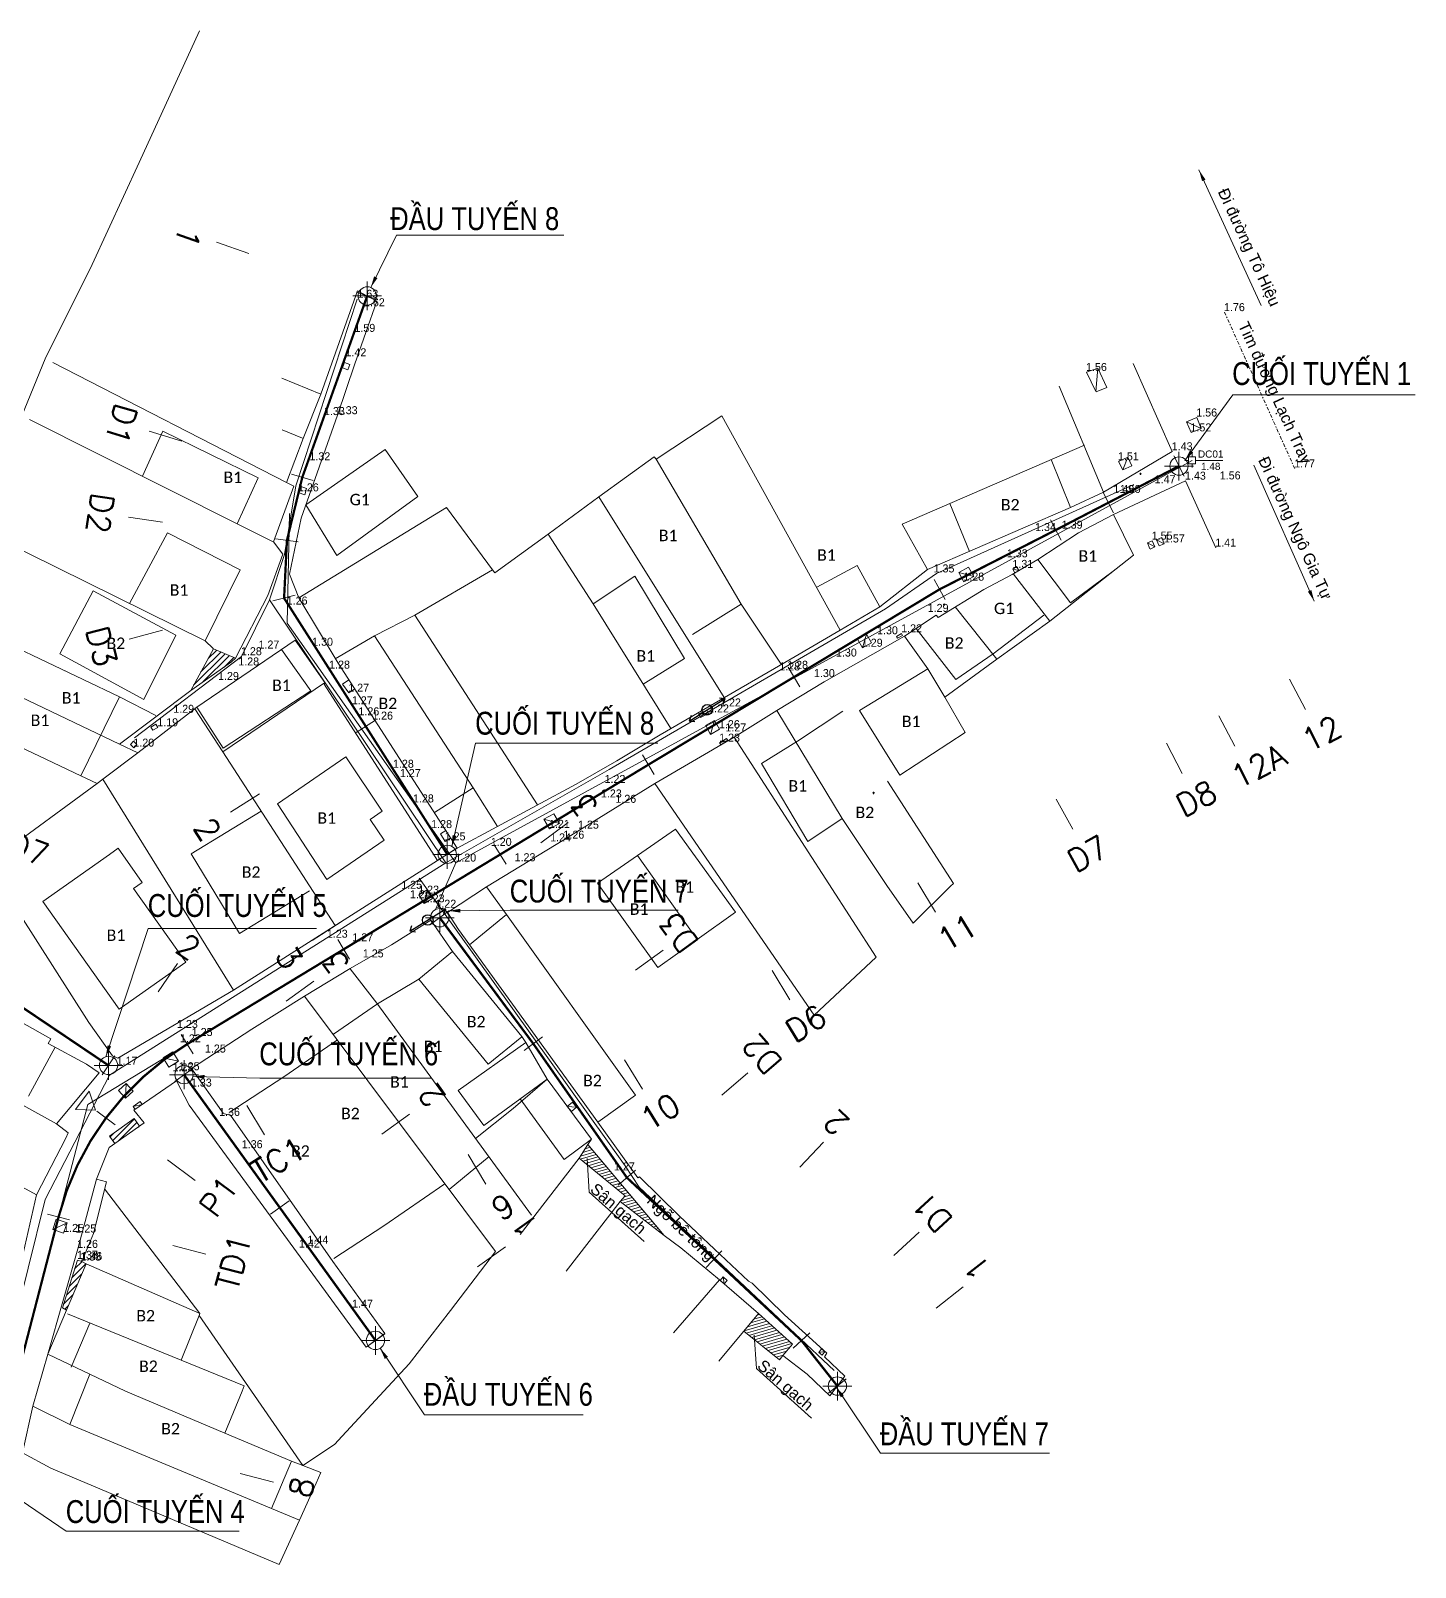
# Model space of a CAD drawing. Header units: metres. Extents: x 596585 to 599449, y 2303977 to 2307363.
# Drawn here: x 598254.8 to 598375.9, y 2304374.4 to 2304508.8 of the extents above; entities that cross this region are included whole.
import ezdxf
from ezdxf.enums import TextEntityAlignment as Align

# ---------------------------------------------------------------- set-up
doc = ezdxf.new("R2010")
doc.units = ezdxf.units.M
doc.header["$MEASUREMENT"] = 0
doc.header["$PDMODE"] = 2
doc.header["$PDSIZE"] = 0.1
for name, pattern in [('CENTERX2', [4, 2.5, -0.5, 0.5, -0.5]), ('DASHDOTTED', [0.2, 0.1, -0.05, 0, -0.05]), ('HIDDEN', [0.375, 0.25, -0.125])]:
    doc.linetypes.add(name, pattern=pattern)
for name, color, linetype in [('Diep_Layer8', 8, 'Continuous'), ('duong', 3, 'Continuous'), ('DUONG DIEN', 20, 'Continuous'), ('DUONG NUOC', 2, 'Continuous'), ('ga', 5, 'Continuous'), ('GHI CHU', 7, 'Continuous'), ('GHICHU', 7, 'Continuous'), ('KYHIEU', 250, 'Continuous'), ('NHA', 2, 'Continuous'), ('pntelev', 2, 'Continuous'), ('tram', 6, 'Continuous'), ('TUYEN', 7, 'Continuous')]:
    doc.layers.add(name, color=color, linetype=linetype)
for name, color, linetype, lineweight in [('LC Dim', 8, 'Continuous', 18), ('LC Khac', 4, 'Continuous', 9), ('LC MANH DUT', 35, 'HIDDEN', 5), ('LC Net thay', 7, 'Continuous', 25), ('LC Text2', 7, 'Continuous', 25), ('Level 10', 7, 'Continuous', 0), ('Level 46', 7, 'Continuous', 0)]:
    doc.layers.add(name, color=color, linetype=linetype, lineweight=lineweight)
doc.styles.add('ghi chu', font='arial.ttf')
doc.styles.add('Legend', font='calibri.ttf')
doc.styles.add('STYLE1', font='')
doc.styles.add('T2', font='', dxfattribs={"width": 0.8})
doc.styles.add('TENCOC', font='Vnromanc.shx')
doc.styles.get('STYLE1').set_extended_font_data('.VnArial')
doc.styles.get('T2').set_extended_font_data('.VnArialH')
doc.dimstyles.get("Standard").update_dxf_attribs({"dimtxt": 0.18, "dimasz": 0.18, "dimexe": 0.18, "dimexo": 0.0625, "dimgap": 0.09, "dimtad": 0, "dimtih": 1, "dimtoh": 1, "dimdec": 4, "dimzin": 0, "dimdsep": 46, "dimtxsty": 'Standard', "dimcen": 0.09, "dimadec": 0, "dimazin": 0, "dimtfac": 1, "dimtdec": 4, "dimtofl": 0, "dimtmove": 0, "dimatfit": 3, "dimfxl": 1, "dimtolj": 1, "dimtzin": 0, "dimarcsym": 0})
pattern_1 = [(44.827088727, (0, -429.855), (-0.26436360276, 0.26596406813), [])]

# ---------------------------------------------------------------- blocks, each defined once
blk = doc.blocks.new('dj')
at = {"layer": 'Diep_Layer8', "color": 6}
blk.add_line((598291.76, 2304639.49), (598295.46, 2304639.49), dxfattribs=at)
for points in [[(598292.14, 2304639.81), (598291.76, 2304639.49)], [(598292.14, 2304639.17), (598291.76, 2304639.49)], [(598295.07, 2304639.81), (598295.46, 2304639.49)], [(598295.07, 2304639.17), (598295.46, 2304639.49)]]:
    blk.add_lwpolyline(points, dxfattribs=at)
blk.add_circle((598293.61, 2304639.49), 0.459, dxfattribs=at)
blk = doc.blocks.new('dc')
at = {"layer": 'KYHIEU', "color": 1, "lineweight": 0}
blk.add_lwpolyline([(-0.5, -0.5), (0.5, -0.5), (0.5, 0.5), (-0.5, 0.5)], close=True, dxfattribs=at)
at = {"layer": 'KYHIEU', "color": 1, "lineweight": 0, "const_width": 0.025}
blk.add_lwpolyline([(-0.04, 0, 1), (0.04, 0, 1)], format="xyb", close=True, dxfattribs=at)
at = {"layer": 'KYHIEU', "color": 1, "lineweight": 0}
for points in [[(0, 0.5), (0, 1)], [(0.5, 0), (1, 0)], [(-0.5, 0), (-1, 0)], [(0, -0.5), (0, -1)]]:
    blk.add_lwpolyline(points, dxfattribs=at)
blk = doc.blocks.new('bu lon')
at = {"layer": 'LC Khac', "color": 9}
for p, q in [((0.786, 0), (-0.786, 0)), ((0, -0.786), (0, 0.786))]:
    blk.add_line(p, q, dxfattribs=at)
at = {"layer": 'LC Khac', "color": 7}
blk.add_circle((0, 0), 0.5, dxfattribs=at)
blk = doc.blocks.new('MM')
at = {"layer": 'LC Khac', "xscale": 2.289702860291335, "yscale": 2.289702860291335, "zscale": 2.289702860291335}
blk.add_blockref('bu lon', (0, 0), dxfattribs=at)
blk = doc.blocks.new('COCTRENTUYEN')
at = {"layer": 'LC Net thay', "lineweight": 0, "flags": 128}
blk.add_lwpolyline([(88.28, 223.51), (86.58, 222.46)], dxfattribs=at)
at = {"layer": 'TUYEN', "color": 1, "lineweight": 0}
for p, q in [((70.06, 275.52), (67.24, 276.53)), ((64.21, 259.12), (61.34, 259.98)), ((62.51, 252.03), (59.54, 252.46)), ((62.51, 242.58), (59.61, 241.81)), ((71, 228.28), (68.47, 226.67)), ((78.14, 217.07), (75.6, 215.46)), ((64.16, 207.24), (65.19, 205.53)), ((56.77, 200.52), (58.38, 199.33)), ((69.88, 201.01), (71.44, 198.45)), ((62.96, 196.26), (65.37, 194.47)), ((52.46, 191.52), (54.4, 191.02)), ((63.42, 188.78), (66.32, 188.02))]:
    blk.add_line(p, q, dxfattribs=at)
at = {"layer": 'TUYEN', "color": 2, "lineweight": 0}
for p, q in [((81.36, 271.48), (79.48, 272.15)), ((150.94, 257.83), (151.86, 256.05)), ((75.7, 255.67), (73.79, 256.24)), ((140.17, 252.24), (141.09, 250.46)), ((74.39, 250.3), (72.41, 250.59)), ((129.98, 247.03), (130.96, 245.28)), ((74.11, 245.65), (72.18, 245.14)), ((117.22, 239.35), (118.25, 237.63)), ((161.07, 238.3), (162.45, 235.64)), ((81.13, 234.72), (79.44, 233.65)), ((154.89, 235.09), (156.28, 232.43)), ((150.3, 232.71), (151.68, 230.05)), ((104.48, 231.68), (105.52, 229.97)), ((140.67, 227.8), (142.13, 225.18)), ((88.26, 223.51), (86.57, 222.44)), ((91.52, 223.82), (92.56, 222.11)), ((128.57, 220.5), (130.11, 217.93)), ((85.96, 216.84), (87.56, 218.04)), ((77.84, 215.53), (78.88, 213.82)), ((115.83, 212.83), (117.38, 210.26)), ((94.13, 205.84), (95.75, 207.01)), ((58.36, 205.35), (57.24, 203.69)), ((63.59, 203.12), (65.21, 204.29)), ((102.92, 205.01), (104.48, 202.44)), ((89.24, 196.72), (90.8, 194.15)), ((102.37, 194.05), (103.88, 195.36)), ((71.96, 191.51), (73.58, 192.68)), ((110.07, 186.85), (111.44, 188.31)), ((80.33, 179.89), (81.95, 181.06)), ((117.65, 179.78), (119.12, 181.13)), ((120.74, 175.86), (122.31, 177.1)), ((69.31, 168.82), (72.22, 168.07))]:
    blk.add_line(p, q, dxfattribs=at)
at = {"layer": 'TUYEN', "color": 3, "lineweight": 0}
for p, q in [((95.59, 224), (98, 225.78)), ((103.87, 212.85), (106.3, 214.6)), ((111.43, 201.91), (113.7, 203.88)), ((118.26, 195.62), (120.31, 197.81)), ((126.48, 187.9), (128.69, 189.94)), ((130.16, 183.29), (132.52, 185.15))]:
    blk.add_line(p, q, dxfattribs=at)
at = {"layer": 'TUYEN', "color": 5, "lineweight": 0}
blk.add_line((63.83, 213.44), (62.15, 210.96), dxfattribs=at)
at = {"layer": 'TUYEN', "color": 6, "lineweight": 0}
for p, q in [((73.33, 210.14), (75.76, 211.89)), ((81.7, 198.52), (84.13, 200.27)), ((90.07, 186.9), (92.5, 188.66))]:
    blk.add_line(p, q, dxfattribs=at)
at = {"layer": 'TUYEN', "color": 1, "linetype": 'CENTERX2', "lineweight": 40, "const_width": 0.2}
for points in [[(80.42, 271.82), (74.74, 255.95), (73.4, 250.44), (73.15, 245.39), (87.42, 222.98), (73.15, 245.39), (87.42, 222.98)], [(-8.81, 224.42), (-2.99, 236.25), (9.41, 229.79), (12.18, 227.89), (24.36, 222.6), (29.99, 220.24), (44.43, 211.96), (46.25, 211.12), (49.33, 210.23), (57.8, 204.52)], [(121.53, 176.48), (118.39, 180.46), (103.13, 194.7), (94.94, 206.42), (86.76, 217.44)], [(81.14, 180.47), (64.4, 203.71)]]:
    blk.add_lwpolyline(points, dxfattribs=at)
blk.add_lwpolyline([(0, 0), (9.33, 34.54), (26.36, 91.65), (41.92, 141.27), (44.53, 156.91), (53.43, 191.27, -0.195591), (64.67, 206.38), (105, 230.82), (130.47, 246.16), (140.63, 251.35), (151.4, 256.94)], format="xyb", dxfattribs=at)
at = {"layer": 'TUYEN', "color": 2, "lineweight": 0, "flags": 128}
blk.add_lwpolyline([(144.76, 254.62), (145.68, 252.85)], dxfattribs=at)
at = {"layer": 'TUYEN', "color": 1, "lineweight": 0}
blk.add_lwpolyline([(53.43, 191.27), (55.98, 201.11), (64.67, 206.38)], dxfattribs=at)
blk.add_lwpolyline([(54.92, 200.66), (56.11, 202.26), (56.67, 200.6)], close=True, dxfattribs=at)
at = {"layer": 'LC MANH DUT', "xscale": 0.6987324145411622, "yscale": 0.6987324145411622, "zscale": 0.6987324145411622, "rotation": 359.999216292062}
for p in [(80.42, 271.82, 0), (151.4, 256.94, 0), (87.42, 222.98, 0), (86.76, 217.44, 0), (57.8, 204.52), (64.4, 203.71, 0), (81.14, 180.47, 0), (121.53, 176.48, 0)]:
    blk.add_blockref('MM', p, dxfattribs=at)
at = {"layer": 'LC Text2', "style": 'T2', "width": 0.8}
for s, p in [('®Çu tuyÕn 8', (82.43, 277.58)), ('cuèi tuyÕn 1', (156.05, 264.03, 0)), ('cuèi tuyÕn 8', (89.86, 233.45, 0)), ('cuèi tuyÕn 7', (92.88, 218.77, 0)), ('cuèi tuyÕn 5', (61.23, 217.51, 0)), ('cuèi tuyÕn 6', (70.98, 204.53, 0)), ('®Çu tuyÕn 6', (85.37, 174.76)), ('®Çu tuyÕn 7', (125.24, 171.3, 0)), ('cuèi tuyÕn 4', (54.06, 164.5, 0))]:
    blk.add_text(s, height=2, rotation=0.0008, dxfattribs=at).set_placement(p)
at = {"layer": 'TUYEN', "color": 1, "lineweight": 0, "style": 'TENCOC'}
for s, rotation, p in [('1', 250.3188, (64.09, 278.11)), ('D1', 253.2893, (58.46, 262.58)), ('D2', 261.7124, (56.33, 254.71)), ('D3', 284.8195, (55.78, 242.62)), ('2', 302.4739, (65.16, 225.35)), ('3', 302.4739, (72.29, 214.14)), ('TC1', 31.2177, (71.09, 194.14)), ('P1', 53.3514, (67.18, 191.05)), ('TD1', 75.485, (69.08, 184.7))]:
    blk.add_text(s, height=2, rotation=rotation, dxfattribs=at).set_placement(p)
at = {"layer": 'TUYEN', "color": 2, "lineweight": 0, "style": 'TENCOC'}
for s, rotation, p in [('12', 27.4316, (162.8, 231.87)), ('12A', 27.4316, (156.62, 228.67)), ('D8', 27.4316, (151.82, 226.17)), ('D7', 29.0645, (142.37, 221.31)), ('11', 31.0494, (131.06, 214.41)), ('D6', 31.0494, (117.8, 206.43)), ('10', 31.2177, (105.07, 198.71)), ('9', 31.2177, (92.08, 190.84)), ('8', 75.485, (75.44, 166.55))]:
    blk.add_text(s, height=2, rotation=rotation, dxfattribs=at).set_placement(p)
at = {"layer": 'TUYEN', "color": 3, "lineweight": 0, "style": 'TENCOC'}
for s, rotation, p in [('3', 126.5912, (100.71, 227.17)), ('D3', 125.7632, (109.51, 215.28)), ('D2', 130.9518, (116.83, 204.85)), ('2', 136.9685, (122.72, 199.66)), ('D1', 132.6225, (131.74, 191.05)), ('1', 128.2765, (135.07, 186.76))]:
    blk.add_text(s, height=2, rotation=rotation, dxfattribs=at).set_placement(p)
at = {"layer": 'TUYEN', "color": 5, "lineweight": 0, "style": 'TENCOC'}
for s, rotation, p in [('D7', 339.664, (48.81, 223.1)), ('2', 325.9693, (63.52, 214.54))]:
    blk.add_text(s, height=2, rotation=rotation, dxfattribs=at).set_placement(p)
at = {"layer": 'TUYEN', "color": 6, "lineweight": 0, "style": 'TENCOC'}
for s, p in [('3', (78.99, 213.4)), ('2', (87.36, 201.78)), ('1', (95.53, 190.43))]:
    blk.add_text(s, height=2, rotation=125.7706, dxfattribs=at).set_placement(p)
at = {"layer": 'LC Dim', "lineweight": 0}
for points in [[(80.73, 272.56, 0), (82.98, 277.14, 0), (97.62, 277.14, 0)], [(151.92, 257.43, 0), (156.1, 263.18, 0), (172.06, 263.18, 0)], [(87.82, 223.66), (89.9, 232.7), (105.84, 232.7)], [(87.56, 218.04), (92.93, 218.11), (107.6, 218.11)], [(57.56, 205.28), (61.27, 216.5), (75.98, 216.5)], [(65.19, 203.55), (71.02, 203.42), (86.08, 203.42)], [(81.54, 179.78, 0), (85.42, 173.96, 0), (99.3, 173.96, 0)], [(121.41, 176.41), (125.29, 170.6), (140.09, 170.6)], [(45.44, 169.66), (54.1, 163.8), (69.21, 163.8)]]:
    blk.add_leader(points, dimstyle='Standard', override={"dimasz": 1, "dimgap": 0.09, "dimtad": 0, "dimdsep": 0, "dimtix": 1, "dimlwd": 0, "dimlwe": 0}, dxfattribs=at)

msp = doc.modelspace()

# ---------------------------------------------------------------- hatches: boundary and pattern name
at = {"layer": 'DUONG DIEN', "linetype": 'Continuous', "lineweight": 0}
h = msp.add_hatch(dxfattribs=at)
h.set_pattern_fill('ANSI31', color=256, scale=2, angle=151.40021)
h.set_pattern_definition([(196.400213, (599619.0397, 2304817.5812), (0.070586256, -0.23982823), [])])
h.paths.add_polyline_path([(598302.793, 2304410.222), (598306.795, 2304406.916), (598306.362, 2304406.434), (598310.224, 2304403.451), (598303.532, 2304411.433)])
h.paths.add_polyline_path([(598308.26, 2304405.582), (598308.037, 2304405.704), (598307.98, 2304405.598), (598308.202, 2304405.477)], flags=24)
h.paths.add_polyline_path([(598308.309, 2304405.69), (598308.075, 2304405.818), (598308.018, 2304405.712), (598308.252, 2304405.585)], flags=24)
h.paths.add_polyline_path([(598308.306, 2304405.831), (598308.13, 2304405.927), (598308.073, 2304405.822), (598308.249, 2304405.726)], flags=25)
h.paths.add_polyline_path([(598310.217, 2304403.563), (598310.006, 2304403.677), (598309.949, 2304403.572), (598310.159, 2304403.457)], flags=9)
h.paths.add_polyline_path([(598306.788, 2304407.028), (598306.542, 2304407.162), (598306.485, 2304407.056), (598306.731, 2304406.922)], flags=24)
h.paths.add_polyline_path([(598306.785, 2304407.169), (598306.703, 2304407.213), (598306.645, 2304407.108), (598306.727, 2304407.063)], flags=24)
h = msp.add_hatch(dxfattribs=at)
h.set_pattern_fill('ANSI31', color=256, scale=2, angle=151.40021)
h.set_pattern_definition([(196.400213078, (0, -429.855), (0.070586256112, -0.239828231132), [])])
h.paths.add_polyline_path([(598318.46, 2304396.631), (598317.177, 2304395.085), (598320.3, 2304392.601), (598320.598, 2304392.956), (598321.449, 2304393.956)])
at = {"layer": 'ga', "linetype": 'Continuous', "lineweight": 0, "ltscale": 2}
h = msp.add_hatch(dxfattribs=at)
h.set_pattern_fill('ANSI31', color=8, scale=3, angle=-0.17291)
h.set_pattern_definition(pattern_1)
h.paths.add_polyline_path([(598272.745, 2304453.944), (598270.825, 2304454.779), (598268.82, 2304451.131), (598272.397, 2304453.642)])
h.paths.add_polyline_path([(598272.674, 2304453.96), (598272.451, 2304454.082), (598272.394, 2304453.976), (598272.616, 2304453.855)], flags=24)
h.paths.add_polyline_path([(598272.326, 2304453.658), (598272.103, 2304453.779), (598272.046, 2304453.674), (598272.268, 2304453.553)], flags=24)
h.paths.add_polyline_path([(598272.427, 2304453.844), (598272.275, 2304453.927), (598272.218, 2304453.822), (598272.37, 2304453.739)], flags=24)
h.paths.add_polyline_path([(598272.688, 2304453.947), (598272.466, 2304454.069), (598272.408, 2304453.963), (598272.631, 2304453.842)], flags=24)
h.paths.add_polyline_path([(598272.34, 2304453.645), (598272.118, 2304453.766), (598272.06, 2304453.661), (598272.283, 2304453.54)], flags=24)
h.paths.add_polyline_path([(598272.386, 2304453.894), (598272.234, 2304453.977), (598272.177, 2304453.871), (598272.329, 2304453.788)], flags=24)
h = msp.add_hatch(dxfattribs=at)
h.set_pattern_fill('ANSI31', color=8, scale=3, angle=-0.17291)
h.set_pattern_definition(pattern_1)
h.paths.add_polyline_path([(598259.668, 2304400.986), (598259.294, 2304401.201), (598258.913, 2304401.317), (598257.604, 2304397.14), (598257.948, 2304396.944)])
h.paths.add_polyline_path([(598264.346, 2304413.021), (598263.878, 2304413.69), (598261.728, 2304412.146), (598262.182, 2304411.508)])

# ---------------------------------------------------------------- linework, layer by layer
at = {"layer": 'duong', "color": 4, "linetype": 'Continuous', "lineweight": 0}
for p, q in [((598283.411, 2304486.094), (598280.21, 2304477.044)), ((598285.093, 2304485.17), (598283.411, 2304486.094)), ((598283.169, 2304479.686), (598285.093, 2304485.17)), ((598281.641, 2304475.193), (598283.169, 2304479.686)), ((598354.633, 2304472.034), (598351.24, 2304479.732)), ((598280.21, 2304477.044), (598278.662, 2304473.159)), ((598278.49, 2304466.198), (598281.641, 2304475.193)), ((598277.207, 2304469.324), (598278.662, 2304473.159)), ((598348.645, 2304468.47), (598354.633, 2304472.034)), ((598277.843, 2304469.009), (598277.207, 2304469.324)), ((598355.809, 2304469.466), (598349.501, 2304466.531)), ((598358.455, 2304463.612), (598355.809, 2304469.466)), ((598276.049, 2304464.132), (598277.843, 2304469.009)), ((598348.645, 2304468.47), (598345.749, 2304467.122)), ((598345.749, 2304467.122), (598333.246, 2304461.701)), ((598277.449, 2304461.311), (598278.49, 2304466.198)), ((598346.451, 2304464.908), (598349.501, 2304466.531)), ((598276.859, 2304463.048), (598276.049, 2304464.132)), ((598342.904, 2304462.595), (598346.451, 2304464.908)), ((598275.56, 2304459.448), (598276.859, 2304463.048)), ((598340.637, 2304461.271), (598342.904, 2304462.595)), ((598278.274, 2304459.222), (598277.449, 2304461.311)), ((598333.246, 2304461.701), (598329.072, 2304458.443)), ((598338.17, 2304459.956), (598340.637, 2304461.271)), ((598334.163, 2304457.511), (598338.17, 2304459.956)), ((598272.745, 2304453.944), (598275.56, 2304459.448)), ((598281.7, 2304453.523), (598278.274, 2304459.222)), ((598329.072, 2304458.443), (598325.614, 2304456.4)), ((598331.219, 2304455.876), (598333.994, 2304457.714)), ((598333.994, 2304457.714), (598334.163, 2304457.511)), ((598325.614, 2304456.4), (598321.668, 2304454.107)), ((598324.219, 2304451.879), (598331.219, 2304455.876)), ((598268.82, 2304451.131), (598270.825, 2304454.779)), ((598269.341, 2304449.661), (598277.956, 2304455.521)), ((598270.825, 2304454.779), (598272.745, 2304453.944)), ((598277.956, 2304455.521), (598280.554, 2304451.829)), ((598272.397, 2304453.642), (598268.82, 2304451.131)), ((598272.397, 2304453.642), (598272.745, 2304453.944)), ((598292.115, 2304437.325), (598281.7, 2304453.523)), ((598321.668, 2304454.107), (598309.874, 2304447.256)), ((598280.476, 2304451.693), (598280.567, 2304451.789)), ((598320.082, 2304449.379), (598324.219, 2304451.879)), ((598262.589, 2304446.446), (598268.82, 2304451.131)), ((598290.408, 2304436.272), (598280.476, 2304451.693)), ((598264.197, 2304445.681), (598269.341, 2304449.661)), ((598316.331, 2304447.04), (598320.082, 2304449.379)), ((598262.589, 2304446.446), (598264.197, 2304445.681)), ((598309.874, 2304447.256), (598306.07, 2304444.968)), ((598309.391, 2304442.986), (598316.331, 2304447.04)), ((598306.07, 2304444.968), (598302.508, 2304442.942)), ((598302.508, 2304442.942), (598292.115, 2304437.325)), ((598301.446, 2304438.062), (598309.391, 2304442.986)), ((598294.683, 2304433.963), (598301.446, 2304438.062)), ((598272.546, 2304424.911), (598290.408, 2304436.272)), ((598291.268, 2304431.717), (598294.683, 2304433.963)), ((598253.757, 2304431.748), (598259.901, 2304422.082)), ((598292.233, 2304430.214), (598291.268, 2304431.717)), ((598289.824, 2304431.048), (598286.363, 2304428.891)), ((598291.705, 2304428.309), (598289.824, 2304431.048)), ((598304.413, 2304413.378), (598292.233, 2304430.214)), ((598286.363, 2304428.891), (598282.752, 2304426.813)), ((598297.765, 2304420.858), (598291.705, 2304428.309)), ((598282.752, 2304426.813), (598278.779, 2304424.4)), ((598262.444, 2304418.983), (598272.546, 2304424.911)), ((598278.779, 2304424.4), (598274.156, 2304421.503)), ((598256.59, 2304420.65), (598251.841, 2304423.334)), ((598259.901, 2304422.082), (598261.992, 2304419.161)), ((598274.156, 2304421.503), (598268.891, 2304418.056)), ((598298.127, 2304420.343), (598297.765, 2304420.858)), ((598256.368, 2304420.259), (598256.59, 2304420.65)), ((598259.694, 2304418.438), (598256.368, 2304420.259)), ((598299.994, 2304417.138), (598298.127, 2304420.343)), ((598260.817, 2304417.679), (598259.694, 2304418.438)), ((598261.992, 2304419.161), (598262.444, 2304418.983)), ((598260.817, 2304417.679), (598257.075, 2304413.232)), ((598263.849, 2304414.421), (598267.575, 2304416.99)), ((598268.697, 2304414.866), (598267.575, 2304416.99)), ((598268.891, 2304418.056), (598271.656, 2304414.152)), ((598303.85, 2304411.876), (598299.994, 2304417.138)), ((598264.76, 2304413.31), (598263.849, 2304414.421)), ((598277.827, 2304402.36), (598268.697, 2304414.866)), ((598257.075, 2304413.232), (598258.089, 2304412.433)), ((598264.76, 2304413.31), (598261.7, 2304411.171)), ((598271.641, 2304414.124), (598272.284, 2304413.976)), ((598272.284, 2304413.976), (598281.259, 2304401.176)), ((598307.908, 2304408.504), (598304.413, 2304413.378)), ((598257.887, 2304411.966), (598255.333, 2304407.012)), ((598258.089, 2304412.433), (598257.887, 2304411.966)), ((598303.532, 2304411.433), (598303.85, 2304411.876)), ((598261.7, 2304411.171), (598260.574, 2304408.382)), ((598302.793, 2304410.222), (598303.532, 2304411.433)), ((598306.795, 2304406.916), (598302.793, 2304410.222)), ((598303.532, 2304411.433), (598310.224, 2304403.451)), ((598260.574, 2304408.382), (598258.935, 2304402.281)), ((598308.067, 2304408.6), (598307.908, 2304408.504)), ((598311.532, 2304405.186), (598308.067, 2304408.6)), ((598251.796, 2304391.503), (598255.333, 2304407.012)), ((598306.362, 2304406.434), (598306.795, 2304406.916)), ((598310.224, 2304403.451), (598306.362, 2304406.434)), ((598314.605, 2304402.255), (598311.532, 2304405.186)), ((598311.673, 2304402.392), (598310.224, 2304403.451)), ((598258.935, 2304402.281), (598256.334, 2304393.077)), ((598284.154, 2304393.694), (598277.827, 2304402.36)), ((598315.054, 2304399.569), (598311.673, 2304402.392)), ((598317.601, 2304399.457), (598314.605, 2304402.255)), ((598281.259, 2304401.176), (598285.792, 2304394.88)), ((598318.46, 2304396.631), (598315.054, 2304399.569)), ((598317.92, 2304399.294), (598317.601, 2304399.457)), ((598320.728, 2304396.51), (598317.92, 2304399.294)), ((598321.449, 2304393.956), (598318.46, 2304396.631)), ((598324.455, 2304393.157), (598320.728, 2304396.51)), ((598285.792, 2304394.88), (598284.154, 2304393.694)), ((598255.019, 2304388.535), (598256.334, 2304393.077)), ((598320.598, 2304392.956), (598321.449, 2304393.956)), ((598322.72, 2304391.328), (598320.598, 2304392.956)), ((598324.238, 2304392.841), (598324.455, 2304393.157)), ((598326.025, 2304391.154), (598324.238, 2304392.841)), ((598324.693, 2304389.429), (598322.72, 2304391.328)), ((598326.025, 2304391.154), (598324.693, 2304389.429)), ((598254.11, 2304384.447), (598255.019, 2304388.535))]:
    msp.add_line(p, q, dxfattribs=at)
at = {"layer": 'duong', "color": 4, "linetype": 'DASHDOTTED', "lineweight": 0, "ltscale": 3}
msp.add_line((598365.353, 2304470.534), (598359.219, 2304484.205), dxfattribs=at)
at = {"layer": 'duong', "linetype": 'Continuous', "lineweight": 0}
for p, q in [((598261.728, 2304412.146), (598263.878, 2304413.69)), ((598263.878, 2304413.69), (598264.346, 2304413.021)), ((598261.728, 2304412.146), (598262.179, 2304411.513)), ((598260.304, 2304403.628), (598261.441, 2304408.149)), ((598261.441, 2304408.149), (598260.574, 2304408.382)), ((598259.294, 2304401.201), (598260.304, 2304403.628)), ((598258.913, 2304401.317), (598257.604, 2304397.14)), ((598257.948, 2304396.944), (598259.668, 2304400.986)), ((598258.913, 2304401.317), (598259.294, 2304401.201)), ((598259.668, 2304400.986), (598259.294, 2304401.201)), ((598256.334, 2304393.077), (598257.948, 2304396.944)), ((598257.604, 2304397.14), (598257.948, 2304396.944))]:
    msp.add_line(p, q, dxfattribs=at)
at = {"layer": 'DUONG NUOC', "linetype": 'Continuous', "lineweight": 0, "flags": 128}
for points in [[(598283.371, 2304485.359), (598278.012, 2304469.013), (598277.016, 2304463.011), (598275.712, 2304459.062), (598291.123, 2304436.042)], [(598329.572, 2304458.263), (598334.03, 2304461.344), (598351.293, 2304469.135)], [(598275.712, 2304459.062), (598273.248, 2304454.107), (598263.893, 2304446.998)], [(598329.572, 2304458.263), (598305.398, 2304444.204), (598291.124, 2304436.04), (598261.726, 2304417.495), (598256.09, 2304406.613), (598250.121, 2304382.589), (598241.139, 2304351.469)], [(598306.8, 2304409.563), (598288.8, 2304434.727)], [(598306.8, 2304409.563), (598308.035, 2304407.699), (598325.07, 2304391.663)]]:
    msp.add_lwpolyline(points, dxfattribs=at)
at = {"layer": 'ga', "linetype": 'Continuous', "lineweight": 0}
for p, q in [((598347.155, 2304478.971), (598348.133, 2304479.32)), ((598347.948, 2304477.263), (598347.155, 2304478.971)), ((598348.133, 2304479.32), (598347.948, 2304477.263)), ((598348.926, 2304477.612), (598348.133, 2304479.32)), ((598280.21, 2304477.044), (598276.799, 2304478.438)), ((598355.899, 2304474.632), (598356.792, 2304474.991)), ((598356.288, 2304473.69), (598355.899, 2304474.632)), ((598355.899, 2304474.632), (598357.182, 2304474.049)), ((598278.599, 2304473.193), (598276.802, 2304473.909)), ((598356.288, 2304473.69), (598357.182, 2304474.049)), ((598350.309, 2304470.411), (598349.944, 2304471.159)), ((598350.754, 2304471.535), (598350.309, 2304470.411)), ((598351.119, 2304470.787), (598350.309, 2304470.411)), ((598351.119, 2304470.787), (598350.754, 2304471.535)), ((598352.475, 2304464.032), (598353.117, 2304463.699)), ((598353.279, 2304464.308), (598353.95, 2304463.967)), ((598335.971, 2304461.447), (598336.83, 2304461.912)), ((598336.427, 2304460.64), (598335.971, 2304461.447)), ((598335.974, 2304461.448), (598337.285, 2304461.106)), ((598340.703, 2304461.743), (598341.238, 2304461.622)), ((598336.427, 2304460.64), (598337.285, 2304461.106)), ((598327.901, 2304456.056), (598327.551, 2304454.856)), ((598330.536, 2304455.855), (598330.975, 2304456.109)), ((598330.63, 2304455.691), (598331.068, 2304455.945)), ((598313.194, 2304449.054), (598314.096, 2304449.109)), ((598314.632, 2304448.506), (598314.271, 2304447.283)), ((598263.566, 2304446.413), (598263.826, 2304446.689)), ((598263.851, 2304446.118), (598263.566, 2304446.413)), ((598263.851, 2304446.118), (598264.111, 2304446.395)), ((598315.059, 2304446.548), (598315.784, 2304446.758)), ((598299.693, 2304439.859), (598301.061, 2304439.508)), ((598288.763, 2304433.263), (598289.505, 2304433.695)), ((598288.763, 2304433.263), (598289.226, 2304432.498)), ((598289.505, 2304433.695), (598289.226, 2304432.498)), ((598289.505, 2304433.695), (598289.969, 2304432.93)), ((598289.226, 2304432.498), (598289.969, 2304432.93)), ((598266.407, 2304419.006), (598267.745, 2304418.699)), ((598263.179, 2304416.75), (598263.104, 2304415.485)), ((598263.789, 2304414.734), (598264.571, 2304414.919)), ((598301.75, 2304414.742), (598302.558, 2304414.68)), ((598256.754, 2304403.987), (598258.005, 2304404.571)), ((598315.054, 2304399.569), (598311.027, 2304394.956)), ((598315.367, 2304399.837), (598315.452, 2304399.225)), ((598318.46, 2304396.631), (598314.995, 2304392.459)), ((598323.73, 2304393.231), (598324.278, 2304393.311))]:
    msp.add_line(p, q, dxfattribs=at)
at = {"layer": 'ga', "linetype": 'Continuous', "lineweight": 0, "flags": 128}
for points in [[(598282.103, 2304479.332), (598282.272, 2304479.803)], [(598282.563, 2304479.167), (598282.103, 2304479.332)], [(598282.731, 2304479.638), (598282.272, 2304479.803)], [(598282.731, 2304479.638), (598282.563, 2304479.167)], [(598347.978, 2304477.247), (598348.926, 2304477.612)], [(598356.792, 2304474.991), (598357.182, 2304474.049)], [(598349.944, 2304471.159), (598350.754, 2304471.535)], [(598278.393, 2304468.982), (598278.225, 2304468.439)], [(598278.787, 2304468.236), (598278.225, 2304468.439)], [(598278.955, 2304468.779), (598278.393, 2304468.982)], [(598278.955, 2304468.779), (598278.787, 2304468.236)], [(598352.9, 2304464.226), (598352.475, 2304464.032)], [(598352.692, 2304463.505), (598352.475, 2304464.032)], [(598353.117, 2304463.699), (598352.9, 2304464.226)], [(598353.727, 2304464.504), (598353.279, 2304464.308)], [(598353.502, 2304463.771), (598353.279, 2304464.308)], [(598353.95, 2304463.967), (598353.502, 2304463.771)], [(598353.95, 2304463.967), (598353.727, 2304464.504)], [(598353.117, 2304463.699), (598352.707, 2304463.496)], [(598336.83, 2304461.912), (598337.285, 2304461.106)], [(598340.703, 2304461.743), (598341.031, 2304461.976), (598341.238, 2304461.622)], [(598340.703, 2304461.743), (598340.892, 2304461.419)], [(598327.113, 2304455.605), (598327.901, 2304456.056)], [(598328.339, 2304455.307), (598327.901, 2304456.056)], [(598330.536, 2304455.855), (598330.63, 2304455.691)], [(598330.975, 2304456.109), (598331.068, 2304455.945)], [(598327.551, 2304454.856), (598327.113, 2304455.605)], [(598327.551, 2304454.856), (598328.339, 2304455.307)], [(598282.63, 2304450.918), (598282.09, 2304451.693), (598282.647, 2304452.051)], [(598282.63, 2304450.918), (598283.157, 2304451.257)], [(598314.096, 2304449.109), (598313.948, 2304449.416), (598313.235, 2304449.074)], [(598313.383, 2304448.766), (598313.235, 2304449.074)], [(598313.383, 2304448.766), (598314.096, 2304449.109)], [(598265.768, 2304448.174), (598265.328, 2304447.918)], [(598265.506, 2304447.644), (598265.328, 2304447.918)], [(598265.946, 2304447.9), (598265.506, 2304447.644)], [(598265.946, 2304447.9), (598265.768, 2304448.174)], [(598313.194, 2304449.053), (598313.194, 2304449.054)], [(598313.194, 2304449.054), (598313.195, 2304449.054)], [(598313.844, 2304448.052), (598314.632, 2304448.506)], [(598314.271, 2304447.283), (598313.847, 2304448.06)], [(598314.271, 2304447.283), (598315.056, 2304447.73)], [(598315.056, 2304447.73), (598314.632, 2304448.506)], [(598263.826, 2304446.689), (598264.111, 2304446.395)], [(598315.672, 2304446.915), (598315.059, 2304446.548)], [(598315.17, 2304446.391), (598315.059, 2304446.548)], [(598315.784, 2304446.758), (598315.17, 2304446.391)], [(598315.784, 2304446.758), (598315.672, 2304446.915)], [(598300.559, 2304440.351), (598299.693, 2304439.859)], [(598299.693, 2304439.859), (598300.194, 2304439.016)], [(598300.559, 2304440.351), (598301.061, 2304439.508)], [(598291.073, 2304437.925), (598290.664, 2304438.592), (598291.114, 2304438.882)], [(598300.194, 2304439.016), (598301.061, 2304439.508)], [(598291.073, 2304437.925), (598291.538, 2304438.223)]]:
    msp.add_lwpolyline(points, dxfattribs=at)
at = {"layer": 'ga', "linetype": 'Continuous', "lineweight": 0}
for points in [[(598267.745, 2304418.699), (598266.909, 2304418.187), (598266.407, 2304419.006), (598267.243, 2304419.518)], [(598263.774, 2304416.086), (598263.104, 2304415.485), (598262.508, 2304416.149), (598263.179, 2304416.75)], [(598302.558, 2304414.68), (598302.207, 2304415.113), (598301.75, 2304414.742), (598302.101, 2304414.31)], [(598257.7, 2304403.668), (598256.754, 2304403.987), (598257.059, 2304404.89), (598258.005, 2304404.571)], [(598315.452, 2304399.225), (598315.101, 2304399.528), (598315.367, 2304399.837), (598315.719, 2304399.534)], [(598324.044, 2304392.997), (598323.732, 2304393.23), (598323.965, 2304393.543), (598324.278, 2304393.311)]]:
    msp.add_lwpolyline(points, close=True, dxfattribs=at)
for points in [[(598263.789, 2304414.734), (598264.391, 2304415.181), (598264.571, 2304414.919)], [(598263.789, 2304414.734), (598263.954, 2304414.494)]]:
    msp.add_lwpolyline(points, dxfattribs=at)
at = {"layer": 'GHICHU', "lineweight": 0}
msp.add_line((598357.001, 2304471.248), (598359.055, 2304471.248), dxfattribs=at)
at = {"layer": 'Level 10', "color": 8, "linetype": 'ByBlock', "lineweight": 13}
for p, q in [((598277.207, 2304469.324), (598256.76, 2304479.815)), ((598348.645, 2304468.47), (598344.75, 2304477.732)), ((598254.73, 2304474.825), (598272.87, 2304465.715)), ((598309.51, 2304471.365), (598315.27, 2304475.135)), ((598315.27, 2304475.135), (598325.614, 2304456.4)), ((598331.02, 2304465.665), (598346.96, 2304472.585)), ((598309.34, 2304471.575), (598304.49, 2304468.065)), ((598309.51, 2304471.365), (598309.34, 2304471.575)), ((598316.95, 2304458.685), (598309.51, 2304471.365)), ((598304.49, 2304468.065), (598300.08, 2304464.795)), ((598315.465, 2304450.503), (598304.49, 2304468.065)), ((598291.17, 2304467.125), (598278.274, 2304459.222)), ((598291.17, 2304467.125), (598295.22, 2304461.675)), ((598249.75, 2304465.515), (598270.07, 2304455.465)), ((598272.87, 2304465.715), (598276.042, 2304464.135)), ((598333.246, 2304461.701), (598331.02, 2304465.665)), ((598295.4, 2304461.415), (598300.08, 2304464.795)), ((598300.08, 2304464.795), (598304, 2304458.705)), ((598343.93, 2304457.175), (598351.244, 2304462.953)), ((598288.41, 2304457.715), (598295.22, 2304461.675)), ((598295.4, 2304461.415), (598295.22, 2304461.675)), ((598327.1, 2304462.065), (598329.072, 2304458.443)), ((598343.93, 2304457.175), (598340.75, 2304461.295)), ((598304, 2304458.705), (598310.814, 2304447.802)), ((598320.45, 2304453.425), (598316.95, 2304458.685)), ((598284.89, 2304455.905), (598288.41, 2304457.715)), ((598288.41, 2304457.715), (598299.147, 2304441.125)), ((598339.31, 2304453.865), (598335.67, 2304458.431)), ((598339.31, 2304453.865), (598343.93, 2304457.175)), ((598242.61, 2304455.945), (598262.589, 2304446.446)), ((598281.44, 2304453.885), (598284.89, 2304455.905)), ((598284.89, 2304455.905), (598293.52, 2304442.605)), ((598333.28, 2304453.035), (598331.219, 2304455.876)), ((598262.58, 2304450.565), (598253.06, 2304455.115)), ((598270.07, 2304455.465), (598270.771, 2304454.802)), ((598334.76, 2304450.545), (598339.31, 2304453.865)), ((598259.21, 2304443.655), (598240.66, 2304452.515)), ((598280.51, 2304451.785), (598271.62, 2304445.755)), ((598334.76, 2304450.545), (598333.28, 2304453.035)), ((598265.76, 2304448.925), (598262.58, 2304450.565)), ((598336.53, 2304447.455), (598334.76, 2304450.545)), ((598269.132, 2304449.602), (598269.13, 2304449.605)), ((598271.62, 2304445.755), (598269.176, 2304449.534)), ((598325.79, 2304439.945), (598320.082, 2304449.379)), ((598316.331, 2304447.04), (598328.75, 2304427.795)), ((598330.81, 2304443.735), (598336.53, 2304447.455)), ((598264.197, 2304445.681), (598261.13, 2304443.365)), ((598281.461, 2304430.581), (598271.62, 2304445.755)), ((598251.2, 2304436.075), (598260.64, 2304442.985)), ((598260.64, 2304442.985), (598259.21, 2304443.655)), ((598261.13, 2304443.365), (598260.64, 2304442.985)), ((598272.556, 2304424.917), (598261.13, 2304443.365)), ((598293.52, 2304442.605), (598295.644, 2304439.232)), ((598309.391, 2304442.986), (598323.33, 2304422.725)), ((598335.51, 2304434.245), (598329.76, 2304443.195)), ((598329.76, 2304443.195), (598335.51, 2304434.245)), ((598329.76, 2304433.985), (598325.79, 2304439.945)), ((598307.878, 2304436.684), (598313.096, 2304429.352)), ((598294.683, 2304433.963), (598296.42, 2304431.535)), ((598330.1, 2304433.475), (598329.76, 2304433.985)), ((598331.98, 2304430.775), (598330.1, 2304433.475)), ((598335.25, 2304434.015), (598331.98, 2304430.775)), ((598335.51, 2304434.245), (598335.25, 2304434.015)), ((598296.42, 2304431.535), (598307.72, 2304415.725)), ((598257.075, 2304413.232), (598231, 2304427.615)), ((598288.754, 2304425.893), (598291.705, 2304428.309)), ((598328.75, 2304427.795), (598323.33, 2304422.725)), ((598282.762, 2304426.796), (598285.09, 2304423.785)), ((598294.822, 2304418.431), (598288.754, 2304425.893)), ((598295.48, 2304402.055), (598278.779, 2304424.4)), ((598285.09, 2304423.785), (598298.61, 2304405.235)), ((598255.333, 2304407.012), (598228.895, 2304421.574)), ((598297.774, 2304420.847), (598294.822, 2304418.431)), ((598298.127, 2304420.343), (598292.214, 2304416.147)), ((598299.994, 2304417.138), (598294.441, 2304413.091)), ((598292.214, 2304416.147), (598294.441, 2304413.091)), ((598301.482, 2304410.121), (598297.626, 2304415.412)), ((598297.64, 2304403.55), (598302.793, 2304410.222)), ((598261.29, 2304407.55), (598269.62, 2304396.635)), ((598301.662, 2304400.348), (598306.362, 2304406.434)), ((598291.52, 2304396.905), (598295.48, 2304402.055)), ((598269.62, 2304396.635), (598259.677, 2304400.981)), ((598291.52, 2304396.905), (598287.93, 2304392.225)), ((598267.97, 2304392.555), (598258.03, 2304396.605)), ((598269.57, 2304396.455), (598267.97, 2304392.555)), ((598269.57, 2304396.455), (598267.97, 2304392.555)), ((598269.57, 2304396.455), (598269.62, 2304396.635)), ((598269.57, 2304396.455), (598274.14, 2304389.835)), ((598263.11, 2304389.835), (598256.334, 2304393.077)), ((598256.334, 2304393.077), (598263.11, 2304389.835)), ((598267.97, 2304392.555), (598273.5, 2304390.305)), ((598273.5, 2304390.305), (598267.97, 2304392.555)), ((598287.93, 2304392.225), (598285.71, 2304389.835)), ((598273.5, 2304390.305), (598273.31, 2304389.835)), ((598273.31, 2304389.835), (598273.5, 2304390.305)), ((598263.11, 2304389.835), (598271.79, 2304386.185)), ((598263.11, 2304389.835), (598271.79, 2304386.185)), ((598273.31, 2304389.835), (598271.79, 2304386.185)), ((598271.79, 2304386.185), (598273.31, 2304389.835)), ((598278.63, 2304383.335), (598274.14, 2304389.835)), ((598274.14, 2304389.835), (598278.63, 2304383.335)), ((598285.71, 2304389.835), (598282.06, 2304385.915)), ((598258.26, 2304386.925), (598255.019, 2304388.535)), ((598278.32, 2304378.565), (598258.26, 2304386.925)), ((598271.79, 2304386.185), (598277.64, 2304383.725)), ((598282.06, 2304385.915), (598281.38, 2304385.185)), ((598281.38, 2304385.185), (598282.06, 2304385.915)), ((598281.38, 2304385.185), (598278.63, 2304383.335)), ((598278.63, 2304383.335), (598281.38, 2304385.185)), ((598256.59, 2304383.125), (598254.11, 2304384.447)), ((598277.64, 2304383.725), (598278.63, 2304383.335)), ((598278.63, 2304383.335), (598280.2, 2304382.725)), ((598276.55, 2304374.695), (598256.59, 2304383.125)), ((598280.2, 2304382.725), (598279.8, 2304381.795)), ((598279.8, 2304381.795), (598278.32, 2304378.565)), ((598278.32, 2304378.565), (598276.55, 2304374.695))]:
    msp.add_line(p, q, dxfattribs=at)
at = {"layer": 'Level 10', "color": 8, "linetype": 'ByBlock', "lineweight": 0}
for p, q in [((598266.38, 2304473.815), (598264.61, 2304469.865)), ((598274.73, 2304469.725), (598266.38, 2304473.815)), ((598278.893, 2304467.35), (598285.83, 2304472.215)), ((598285.83, 2304472.215), (598288.68, 2304468.095)), ((598345.749, 2304467.122), (598344.07, 2304471.335)), ((598272.87, 2304465.715), (598274.73, 2304469.725)), ((598288.68, 2304468.095), (598281.59, 2304462.925)), ((598281.59, 2304462.925), (598278.893, 2304467.35)), ((598336.919, 2304463.294), (598335.2, 2304467.475)), ((598349.501, 2304466.531), (598351.244, 2304462.953)), ((598266.78, 2304464.905), (598263.48, 2304458.725)), ((598273.13, 2304461.665), (598266.78, 2304464.905)), ((598342.904, 2304462.595), (598345.75, 2304458.795)), ((598270.07, 2304455.465), (598273.13, 2304461.665)), ((598323.57, 2304460.165), (598327.1, 2304462.065)), ((598345.75, 2304458.795), (598349.48, 2304461.575)), ((598260.3, 2304459.845), (598257.36, 2304454.335)), ((598267.52, 2304455.955), (598260.3, 2304459.845)), ((598307.65, 2304461.125), (598304, 2304458.705)), ((598312, 2304453.925), (598307.65, 2304461.125)), ((598316.95, 2304458.685), (598312.69, 2304456.025)), ((598338.99, 2304454.345), (598343.42, 2304457.725)), ((598264.72, 2304450.335), (598267.52, 2304455.955)), ((598332.24, 2304456.535), (598335.72, 2304452.095)), ((598279.31, 2304451.085), (598276.768, 2304454.713)), ((598257.36, 2304454.335), (598264.72, 2304450.335)), ((598308.38, 2304451.685), (598312, 2304453.925)), ((598335.72, 2304452.095), (598338.99, 2304454.345)), ((598327.29, 2304449.375), (598333.28, 2304453.035)), ((598259.21, 2304443.655), (598262.58, 2304450.565)), ((598271.66, 2304446.095), (598279.31, 2304451.085)), ((598269.341, 2304449.661), (598271.66, 2304446.095)), ((598321.88, 2304446.705), (598325.83, 2304449.325)), ((598330.81, 2304443.735), (598327.29, 2304449.375)), ((598318.73, 2304444.735), (598321.88, 2304446.705)), ((598282.38, 2304445.335), (598276.41, 2304441.205)), ((598285.57, 2304440.585), (598282.38, 2304445.335)), ((598322.78, 2304437.905), (598318.73, 2304444.735)), ((598290.13, 2304440.465), (598293.52, 2304442.605)), ((598276.41, 2304441.205), (598280.71, 2304434.605)), ((598268.86, 2304436.855), (598274.99, 2304440.565)), ((598285.57, 2304440.585), (598284.51, 2304439.835)), ((598284.51, 2304439.835), (598285.74, 2304438.025)), ((598325.79, 2304439.945), (598322.78, 2304437.905)), ((598311.21, 2304438.985), (598307.88, 2304436.685)), ((598316.45, 2304431.735), (598311.21, 2304438.985)), ((598261.72, 2304436.795), (598262.48, 2304437.325)), ((598264.58, 2304434.345), (598262.48, 2304437.325)), ((598285.74, 2304438.025), (598280.71, 2304434.605)), ((598255.9, 2304432.685), (598261.72, 2304436.795)), ((598273.09, 2304429.885), (598268.86, 2304436.855)), ((598304.39, 2304434.275), (598307.88, 2304436.685)), ((598263.82, 2304433.815), (598264.58, 2304434.345)), ((598268.38, 2304427.355), (598263.82, 2304433.815)), ((598273.09, 2304429.885), (598279.21, 2304433.595)), ((598309.65, 2304426.905), (598304.39, 2304434.275)), ((598262.57, 2304423.255), (598255.9, 2304432.685)), ((598313.1, 2304429.355), (598316.45, 2304431.735)), ((598293.2, 2304428.895), (598296.42, 2304431.535)), ((598313.1, 2304429.355), (598309.65, 2304426.905)), ((598262.57, 2304423.255), (598268.38, 2304427.355)), ((598288.754, 2304425.893), (598285.14, 2304423.715)), ((598285.14, 2304423.715), (598281.29, 2304421.055)), ((598256.975, 2304419.927), (598254.63, 2304415.635)), ((598276.96, 2304417.335), (598281.65, 2304420.565)), ((598272.18, 2304414.215), (598276.96, 2304417.335)), ((598299.994, 2304417.138), (598297.02, 2304414.555)), ((598304.413, 2304413.378), (598307.72, 2304415.725)), ((598297.02, 2304414.555), (598293.72, 2304411.935)), ((598294.91, 2304410.365), (598291.41, 2304407.495)), ((598285.71, 2304404.305), (598291.05, 2304407.975)), ((598281.32, 2304401.445), (598285.71, 2304404.305)), ((598258.352, 2304391.954), (598260, 2304395.805))]:
    msp.add_line(p, q, dxfattribs=at)
at = {"layer": 'Level 10', "color": 8, "linetype": 'ByBlock', "lineweight": 0, "ltscale": 2}
for p, q in [((598258.26, 2304386.925), (598259.998, 2304391.324)), ((598277.64, 2304383.725), (598275.88, 2304379.585))]:
    msp.add_line(p, q, dxfattribs=at)
at = {"layer": 'Level 10', "color": 8, "linetype": 'Continuous', "lineweight": 0}
for p in [(598351.87, 2304470.075), (598351.87, 2304470.075), (598334.7, 2304458.635), (598328.53, 2304442.165)]:
    msp.add_point(p, dxfattribs=at)
at = {"layer": 'Level 46', "color": 1, "linetype": 'Continuous', "lineweight": 0, "ltscale": 2, "flags": 128}
msp.add_lwpolyline([(598254.05, 2304475.145), (598256.08, 2304480.125), (598260.19, 2304488.385), (598264.3, 2304497.315), (598269.59, 2304508.828)], dxfattribs=at)
at = {"layer": 'NHA', "linetype": 'Continuous', "lineweight": 0}
msp.add_line((598303.85, 2304411.876), (598301.482, 2304410.121), dxfattribs=at)
at = {"layer": 'NHA', "linetype": 'Continuous', "lineweight": 0, "flags": 128}
msp.add_lwpolyline([(598320.598, 2304392.956), (598320.3, 2304392.601), (598317.177, 2304395.085)], dxfattribs=at)
at = {"layer": 'tram', "linetype": 'Continuous', "lineweight": 0, "flags": 128}
for points in [[(598292.007, 2304436.068), (598356.372, 2304471.242)], [(598290.261, 2304432.03), (598292.007, 2304436.068), (598277.249, 2304457.018), (598277.458, 2304466.603)]]:
    msp.add_lwpolyline(points, dxfattribs=at)

# ---------------------------------------------------------------- block references
at = {"layer": 'Diep_Layer8', "linetype": 'Continuous', "lineweight": 0, "rotation": 32.05699687046553}
for p in [(1314464.375, 33668.285), (1314439.945, 33649.903)]:
    msp.add_blockref('dj', p, dxfattribs=at)
at = {"layer": 'GHICHU', "lineweight": 0}
ref = msp.add_blockref('dc', (598356.376, 2304471.248), dxfattribs=dict(at, xscale=0.6250000000103964, yscale=0.6250000000103964, zscale=0.6250000000103964))
ref.add_attrib('T1', 'DC01', dxfattribs={"layer": '0', "color": 1, "height": 0.625, "style": 'STYLE1'}).set_placement((598358.009, 2304471.494), align=Align.CENTER)
ref.add_attrib('4.700', '1.48', dxfattribs={"layer": '0', "color": 1, "height": 0.625, "style": 'STYLE1'}).set_placement((598358.009, 2304470.413), align=Align.CENTER)
at = {"layer": 'LC Text2', "linetype": 'Continuous', "lineweight": 0}
msp.add_blockref('COCTRENTUYEN', (598203.833, 2304213.814), dxfattribs=at)

# ---------------------------------------------------------------- texts
at = {"layer": 'GHI CHU', "linetype": 'Continuous', "lineweight": 0, "char_height": 1, "attachment_point": 1, "style": 'ghi chu'}
for s, width, insert, rotation in [('\\pt3;Đi đường Tô Hiệu', 16.05815, (598359.51, 2304495.18), 294.59203), ('\\pt3;Tim đường Lạch Tray', 16.05815, (598361.284, 2304483.506), 294.59203), ('\\pt3;Đi đường Ngô Gia Tự', 16.05815, (598363.04, 2304471.715), 294.59203), ('\\pt3;Sân gạch', 6.49021, (598304.319, 2304408.134), 318.98229), ('\\pt3;Ngõ bê tông', 11.31849, (598309.305, 2304407.128), 316.32411), ('\\pt3;Sân gạch', 6.49021, (598318.932, 2304392.697), 318.98229)]:
    msp.add_mtext_dynamic_manual_height_columns(s, width=width, gutter_width=1, heights=[0], dxfattribs=dict(at, insert=insert, rotation=rotation))
at = {"layer": 'Level 10', "color": 8, "linetype": 'Continuous', "lineweight": 13, "style": 'Legend'}
for s, p in [('B1', (598271.68, 2304469.275)), ('B2', (598339.658, 2304466.873)), ('B1', (598309.75, 2304464.185)), ('B1', (598323.59, 2304462.475)), ('B1', (598346.448, 2304462.394)), ('B1', (598266.98, 2304459.415)), ('G1', (598339.052, 2304457.808)), ('B2', (598334.756, 2304454.78)), (' B2', (598261.1, 2304454.755)), ('B1', (598307.79, 2304453.655)), ('B1', (598275.93, 2304451.085)), ('B1', (598257.55, 2304449.985)), ('B2', (598285.24, 2304449.495)), ('B1', (598254.82, 2304448.025)), ('B1', (598331, 2304447.925)), ('B1', (598321.08, 2304442.285)), ('B1', (598279.892, 2304439.473)), ('B2', (598326.95, 2304439.965)), ('B2', (598273.282, 2304434.743)), ('B1', (598311.2, 2304433.445)), ('B1', (598307.21, 2304431.505)), ('B1', (598261.462, 2304429.223)), ('B2', (598292.96, 2304421.665)), ('B1', (598289.2, 2304419.505)), ('B1', (598286.25, 2304416.395)), ('B2', (598303.13, 2304416.515)), ('B2', (598281.96, 2304413.635)), ('B2', (598277.59, 2304410.345)), ('B2', (598264.06, 2304395.945)), ('B2', (598264.3, 2304391.525))]:
    msp.add_text(s, height=1, dxfattribs=at).set_placement(p)
at = {"layer": 'Level 10', "color": 8, "linetype": 'Continuous', "lineweight": 0, "style": 'Legend'}
for s, p in [('G1', (598282.713, 2304467.324)), ('B2', (598266.24, 2304386.065))]:
    msp.add_text(s, height=1, dxfattribs=at).set_placement(p)
at = {"layer": 'pntelev'}
for s, p in [('1.63', (598283.395, 2304485.474)), ('1.62', (598283.966, 2304484.73)), ('1.76', (598359.169, 2304484.302)), ('1.59', (598283.133, 2304482.489)), ('1.42', (598282.354, 2304480.356)), ('1.56', (598347.105, 2304479.069)), ('1.33', (598281.591, 2304475.29)), ('1.33', (598280.473, 2304475.213)), ('1.56', (598356.742, 2304475.089)), ('1.52', (598356.238, 2304473.787)), ('1.32', (598279.198, 2304471.258)), ('1.51', (598349.894, 2304471.256)), ('1.43', (598354.599, 2304472.137)), ('1.77', (598365.303, 2304470.631)), ('1.26', (598278.19, 2304468.543)), ('1.47', (598353.107, 2304469.253)), ('1.43', (598355.759, 2304469.564)), ('1.56', (598358.8, 2304469.587)), ('1.49', (598349.495, 2304468.391)), ('1.50', (598350.059, 2304468.398)), ('1.34', (598342.65, 2304465.069)), ('1.39', (598344.982, 2304465.278)), ('1.55', (598352.85, 2304464.323)), ('1.57', (598353.916, 2304464.07)), ('1.41', (598358.405, 2304463.709)), ('1.33', (598340.179, 2304462.774)), ('1.31', (598340.669, 2304461.846)), ('1.35', (598333.774, 2304461.452)), ('1.28', (598336.377, 2304460.738)), ('1.26', (598277.213, 2304458.642)), ('1.29', (598333.26, 2304458)), ('1.30', (598328.832, 2304456.042)), ('1.22', (598330.94, 2304456.213)), ('1.28', (598273.213, 2304454.211)), ('1.27', (598274.746, 2304454.796)), ('1.30', (598279.435, 2304455.04)), ('1.30', (598325.239, 2304454.095)), ('1.29', (598327.501, 2304454.953)), ('1.28', (598272.978, 2304453.314)), ('1.28', (598280.921, 2304453.037)), ('1.28', (598320.285, 2304452.884)), ('1.28', (598320.973, 2304453.022)), ('1.29', (598271.207, 2304452.048)), ('1.30', (598323.314, 2304452.299)), ('1.27', (598282.595, 2304451.021)), ('1.27', (598282.911, 2304449.914)), ('1.22', (598315.105, 2304449.732)), ('1.29', (598267.293, 2304449.176)), ('1.26', (598283.486, 2304448.951)), ('1.26', (598284.684, 2304448.58)), ('1.22', (598314.062, 2304449.212)), ('1.19', (598265.896, 2304447.997)), ('1.26', (598315.006, 2304447.827)), ('1.27', (598315.571, 2304447.543)), ('1.20', (598263.801, 2304446.216)), ('1.23', (598315.025, 2304446.652)), ('1.28', (598286.505, 2304444.368)), ('1.27', (598287.11, 2304443.556)), ('1.22', (598305.006, 2304443.037)), ('1.23', (598304.688, 2304441.771)), ('1.28', (598288.252, 2304441.336)), ('1.26', (598305.952, 2304441.303)), ('1.28', (598289.846, 2304439.093)), ('1.21', (598300.144, 2304439.113)), ('1.25', (598302.686, 2304439.041)), ('1.25', (598291.023, 2304438.022)), ('1.24', (598300.248, 2304437.929)), ('1.26', (598301.411, 2304438.166)), ('1.20', (598295.059, 2304437.539)), ('1.20', (598291.959, 2304436.162)), ('1.23', (598297.14, 2304436.193)), ('1.25', (598287.226, 2304433.783)), ('1.24', (598287.992, 2304432.96)), ('1.23', (598288.713, 2304433.36)), ('1.23', (598289.192, 2304432.601)), ('1.22', (598290.211, 2304432.128)), ('1.23', (598280.72, 2304429.503)), ('1.27', (598282.947, 2304429.187)), ('1.25', (598283.868, 2304427.782)), ('1.23', (598267.619, 2304421.613)), ('1.22', (598267.877, 2304420.354)), ('1.25', (598268.91, 2304420.909)), ('1.25', (598270.062, 2304419.462)), ('1.17', (598262.334, 2304418.394)), ('1.25', (598267.23, 2304417.82)), ('1.25', (598267.774, 2304417.914)), ('1.33', (598268.835, 2304416.487)), ('1.36', (598271.3, 2304413.919)), ('1.36', (598273.284, 2304411.097)), ('1.27', (598305.832, 2304409.152)), ('1.25', (598257.666, 2304403.772)), ('1.25', (598258.735, 2304403.723)), ('1.44', (598279.027, 2304402.732)), ('1.37', (598258.879, 2304401.42)), ('1.26', (598258.885, 2304402.378)), ('1.42', (598278.288, 2304402.403)), ('1.38', (598259.16, 2304401.27)), ('1.46', (598259.259, 2304401.305)), ('1.47', (598282.93, 2304397.151))]:
    msp.add_text(s, height=0.7, dxfattribs=at).set_placement(p)

# ---------------------------------------------------------------- leaders
at = {"linetype": 'Continuous', "lineweight": 0}
for points in [[(598356.983, 2304496.65), (598362.412, 2304484.808)], [(598367.062, 2304458.927), (598361.782, 2304470.836)]]:
    msp.add_leader(points, dimstyle='Standard', override={"dimasz": 1, "dimgap": 0.09, "dimtad": 0, "dimdsep": 0, "dimtix": 1, "dimlwd": 0, "dimlwe": 0}, dxfattribs=at)
at = {"layer": 'DUONG DIEN', "linetype": 'Continuous', "lineweight": 0}
for points in [[(598303.482, 2304410.184), (598303.665, 2304407.255), (598308.482, 2304402.923)], [(598318.094, 2304394.747), (598318.278, 2304391.818), (598323.095, 2304387.485)]]:
    msp.add_leader(points, dimstyle='Standard', override={"dimgap": 0.09, "dimtad": 0, "dimdsep": 0, "dimtix": 1, "dimlwd": 0, "dimlwe": 0}, dxfattribs=at)

doc.saveas('drawing.dxf')
